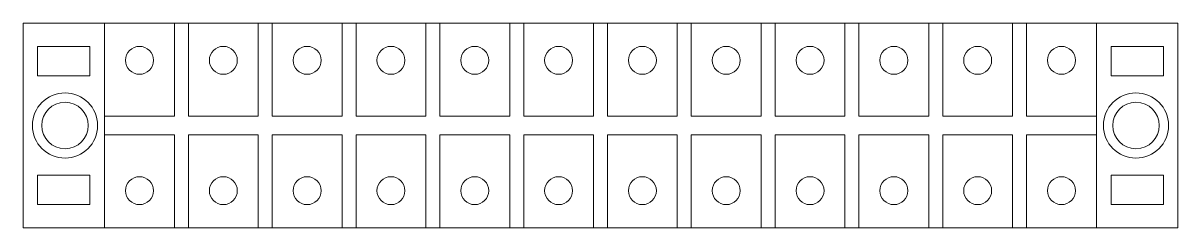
# Model space of a CAD drawing. Header units: millimetres. Extents: x 0 to 124, y 0 to 22.
import ezdxf

# ---------------------------------------------------------------- set-up
doc = ezdxf.new("R2010")
doc.units = ezdxf.units.MM
doc.layers.add('hw_VTP', color=7, linetype='Continuous', lineweight=13)

# ---------------------------------------------------------------- blocks, each defined once
blk = doc.blocks.new('TB-12P-15A')
at = {"layer": 'hw_VTP'}
for p, q in [((4.25, 11), (4.25, -11)), ((4.25, 11), (13.25, 11)), ((13.25, 11), (22.25, 11)), ((22.25, 11), (31.25, 11)), ((31.25, 11), (40.25, 11)), ((40.25, 11), (49.25, 11)), ((49.25, 11), (58.25, 11)), ((74.75, 11), (65.75, 11)), ((83.75, 11), (74.75, 11)), ((92.75, 11), (83.75, 11)), ((101.75, 11), (92.75, 11)), ((110.75, 11), (101.75, 11)), ((110.75, 11), (110.75, -11)), ((4.25, 1), (11.75, 1)), ((4.25, 1), (11.75, 1)), ((13.25, 1), (20.75, 1)), ((13.25, 1), (20.75, 1)), ((22.25, 1), (29.75, 1)), ((22.25, 1), (29.75, 1)), ((31.25, 1), (38.75, 1)), ((31.25, 1), (38.75, 1)), ((40.25, 1), (47.75, 1)), ((40.25, 1), (47.75, 1)), ((49.25, 1), (56.75, 1)), ((49.25, 1), (56.75, 1)), ((58.25, 1), (65.75, 1)), ((58.25, 1), (65.75, 1)), ((67.25, 1), (74.75, 1)), ((67.25, 1), (74.75, 1)), ((76.25, 1), (83.75, 1)), ((76.25, 1), (83.75, 1)), ((85.25, 1), (92.75, 1)), ((85.25, 1), (92.75, 1)), ((94.25, 1), (101.75, 1)), ((94.25, 1), (101.75, 1)), ((103.25, 1), (110.75, 1)), ((103.25, 1), (110.75, 1)), ((4.25, -1), (11.75, -1)), ((4.25, -1), (11.75, -1)), ((4.25, -1), (11.75, -1)), ((13.25, -1), (20.75, -1)), ((13.25, -1), (20.75, -1)), ((13.25, -1), (20.75, -1)), ((22.25, -1), (29.75, -1)), ((22.25, -1), (29.75, -1)), ((22.25, -1), (29.75, -1)), ((31.25, -1), (38.75, -1)), ((31.25, -1), (38.75, -1)), ((31.25, -1), (38.75, -1)), ((40.25, -1), (47.75, -1)), ((40.25, -1), (47.75, -1)), ((40.25, -1), (47.75, -1)), ((49.25, -1), (56.75, -1)), ((49.25, -1), (56.75, -1)), ((49.25, -1), (56.75, -1)), ((58.25, -1), (65.75, -1)), ((58.25, -1), (65.75, -1)), ((58.25, -1), (65.75, -1)), ((67.25, -1), (74.75, -1)), ((67.25, -1), (74.75, -1)), ((67.25, -1), (74.75, -1)), ((76.25, -1), (83.75, -1)), ((76.25, -1), (83.75, -1)), ((76.25, -1), (83.75, -1)), ((85.25, -1), (92.75, -1)), ((85.25, -1), (92.75, -1)), ((85.25, -1), (92.75, -1)), ((94.25, -1), (101.75, -1)), ((94.25, -1), (101.75, -1)), ((94.25, -1), (101.75, -1)), ((103.25, -1), (110.75, -1)), ((103.25, -1), (110.75, -1)), ((103.25, -1), (110.75, -1)), ((4.25, -11), (13.25, -11)), ((13.25, -11), (22.25, -11)), ((22.25, -11), (31.25, -11)), ((31.25, -11), (40.25, -11)), ((40.25, -11), (49.25, -11)), ((49.25, -11), (58.25, -11)), ((74.75, -11), (65.75, -11)), ((83.75, -11), (74.75, -11)), ((92.75, -11), (83.75, -11)), ((101.75, -11), (92.75, -11)), ((110.75, -11), (101.75, -11))]:
    blk.add_line(p, q, dxfattribs=at)
for points in [[(-4.5, -11), (119.5, -11), (119.5, 11), (-4.5, 11)], [(4.25, 1), (11.75, 1), (11.75, 11), (4.25, 11)], [(13.25, 1), (20.75, 1), (20.75, 11), (13.25, 11)], [(22.25, 1), (29.75, 1), (29.75, 11), (22.25, 11)], [(31.25, 1), (38.75, 1), (38.75, 11), (31.25, 11)], [(40.25, 1), (47.75, 1), (47.75, 11), (40.25, 11)], [(49.25, 1), (56.75, 1), (56.75, 11), (49.25, 11)], [(65.75, 1), (58.25, 1), (58.25, 11), (65.75, 11)], [(74.75, 1), (67.25, 1), (67.25, 11), (74.75, 11)], [(83.75, 1), (76.25, 1), (76.25, 11), (83.75, 11)], [(92.75, 1), (85.25, 1), (85.25, 11), (92.75, 11)], [(101.75, 1), (94.25, 1), (94.25, 11), (101.75, 11)], [(110.75, 1), (103.25, 1), (103.25, 11), (110.75, 11)], [(-2.95, 8.49), (2.67, 8.49), (2.67, 5.33), (-2.95, 5.33)], [(117.95, 8.49), (112.33, 8.49), (112.33, 5.33), (117.95, 5.33)], [(4.25, -1), (11.75, -1), (11.75, -11), (4.25, -11)], [(13.25, -1), (20.75, -1), (20.75, -11), (13.25, -11)], [(22.25, -1), (29.75, -1), (29.75, -11), (22.25, -11)], [(31.25, -1), (38.75, -1), (38.75, -11), (31.25, -11)], [(40.25, -1), (47.75, -1), (47.75, -11), (40.25, -11)], [(49.25, -1), (56.75, -1), (56.75, -11), (49.25, -11)], [(65.75, -1), (58.25, -1), (58.25, -11), (65.75, -11)], [(74.75, -1), (67.25, -1), (67.25, -11), (74.75, -11)], [(83.75, -1), (76.25, -1), (76.25, -11), (83.75, -11)], [(92.75, -1), (85.25, -1), (85.25, -11), (92.75, -11)], [(101.75, -1), (94.25, -1), (94.25, -11), (101.75, -11)], [(110.75, -1), (103.25, -1), (103.25, -11), (110.75, -11)], [(-2.95, -8.49), (2.67, -8.49), (2.67, -5.33), (-2.95, -5.33)], [(117.95, -8.49), (112.33, -8.49), (112.33, -5.33), (117.95, -5.33)]]:
    blk.add_lwpolyline(points, close=True, dxfattribs=at)
for points in [[(13.25, 1), (13.25, 11), (11.75, 11), (11.75, 1)], [(22.25, 1), (22.25, 11), (20.75, 11), (20.75, 1)], [(31.25, 1), (31.25, 11), (29.75, 11), (29.75, 1)], [(40.25, 1), (40.25, 11), (38.75, 11), (38.75, 1)], [(49.25, 1), (49.25, 11), (47.75, 11), (47.75, 1)], [(58.25, 1), (58.25, 11), (56.75, 11), (56.75, 1)], [(65.75, 1), (65.75, 11), (67.25, 11), (67.25, 1)], [(74.75, 1), (74.75, 11), (76.25, 11), (76.25, 1)], [(83.75, 1), (83.75, 11), (85.25, 11), (85.25, 1)], [(92.75, 1), (92.75, 11), (94.25, 11), (94.25, 1)], [(101.75, 1), (101.75, 11), (103.25, 11), (103.25, 1)], [(13.25, -1), (13.25, -11), (11.75, -11), (11.75, -1)], [(22.25, -1), (22.25, -11), (20.75, -11), (20.75, -1)], [(31.25, -1), (31.25, -11), (29.75, -11), (29.75, -1)], [(40.25, -1), (40.25, -11), (38.75, -11), (38.75, -1)], [(49.25, -1), (49.25, -11), (47.75, -11), (47.75, -1)], [(58.25, -1), (58.25, -11), (56.75, -11), (56.75, -1)], [(65.75, -1), (65.75, -11), (67.25, -11), (67.25, -1)], [(74.75, -1), (74.75, -11), (76.25, -11), (76.25, -1)], [(83.75, -1), (83.75, -11), (85.25, -11), (85.25, -1)], [(92.75, -1), (92.75, -11), (94.25, -11), (94.25, -1)], [(101.75, -1), (101.75, -11), (103.25, -11), (103.25, -1)]]:
    blk.add_lwpolyline(points, dxfattribs=at)
at = {"layer": 'hw_VTP', "color": 1}
for centre in [(8, 7), (17, 7), (26, 7), (35, 7), (44, 7), (53, 7), (62, 7), (71, 7), (80, 7), (89, 7), (98, 7), (107, 7), (8, -7), (17, -7), (26, -7), (35, -7), (44, -7), (53, -7), (62, -7), (71, -7), (80, -7), (89, -7), (98, -7), (107, -7)]:
    blk.add_circle(centre, 1.5, dxfattribs=at)
at = {"layer": 'hw_VTP'}
for centre in [(0, 0), (115, 0)]:
    blk.add_circle(centre, 3.5, dxfattribs=at)
at = {"layer": 'hw_VTP', "color": 3}
for centre in [(0, 0), (115, 0)]:
    blk.add_circle(centre, 2.5, dxfattribs=at)

msp = doc.modelspace()

# ---------------------------------------------------------------- block references
msp.add_blockref('TB-12P-15A', (4.5, 11))

doc.saveas('drawing.dxf')
